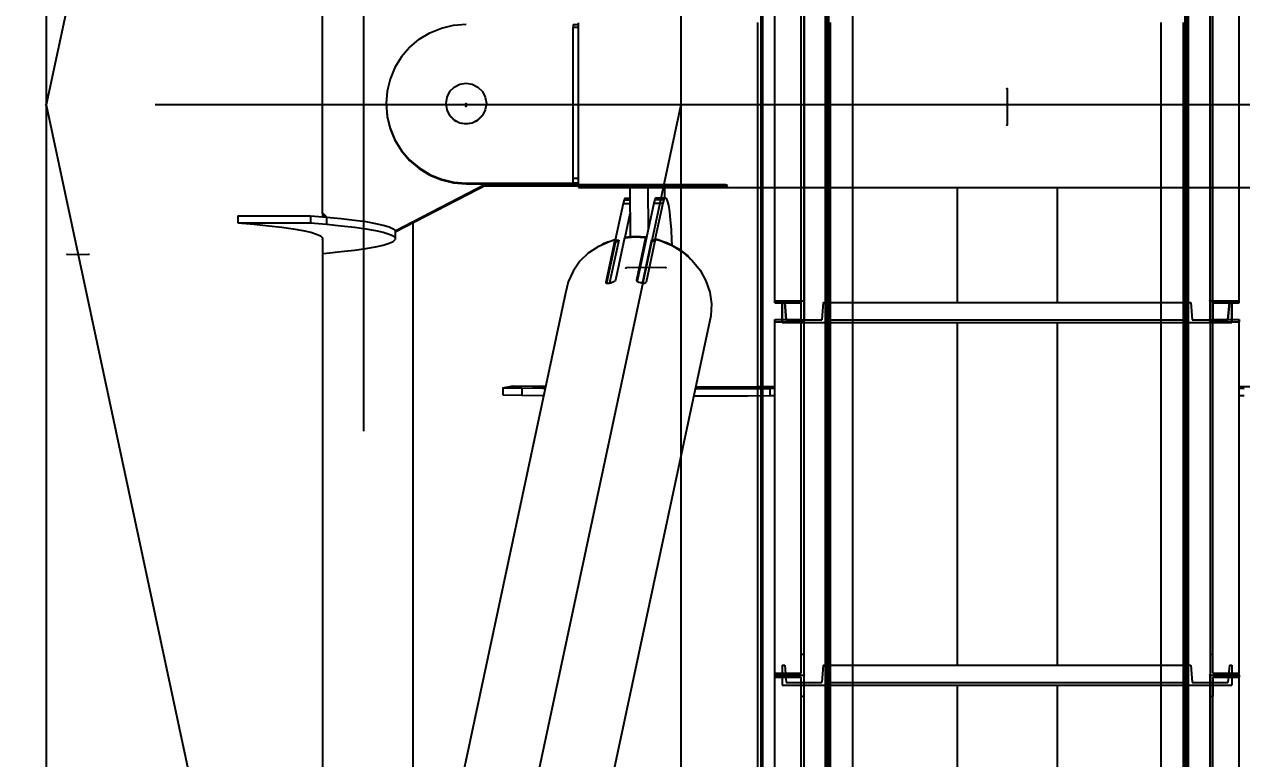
# Model space of a CAD drawing. Header units: millimetres. Extents: x 150209.93 to 150215.05, y 136675.65 to 136679.93.
# Drawn here: x 150213.5073 to 150213.5744, y 136678.2508 to 136678.2913 of the extents above; entities that cross this region are included whole.
import ezdxf

# ---------------------------------------------------------------- set-up
doc = ezdxf.new("R2010")
doc.units = ezdxf.units.MM
doc.header["$LTSCALE"] = 0.25
for name, pattern in [('CENTER', [50.8, 31.75, -6.35, 6.35, -6.35]), ('XKITLINE00', [0]), ('XKITLINE02', [4, 2, -2]), ('XKITLINE03', [6, 3, -1, 1, -1])]:
    doc.linetypes.add(name, pattern=pattern)
doc.styles.add('ROMANS', font='romans.shx')
doc.dimstyles.new('MD300', dxfattribs={"dimtxt": 2.5, "dimasz": 2.5, "dimexe": 1, "dimexo": 1, "dimgap": 0.5, "dimtad": 1, "dimdec": 1, "dimlfac": 50, "dimrnd": 0.5, "dimdsep": 46, "dimtxsty": 'ROMANS', "dimcen": 1, "dimclrd": 146, "dimclre": 146, "dimclrt": 30, "dimadec": 1, "dimazin": 2, "dimtfac": 1, "dimtdec": 1, "dimtmove": 0, "dimatfit": 1, "dimfxl": 1, "dimtolj": 1, "dimtzin": 0, "dimlwd": -1, "dimlwe": -1, "dimarcsym": 0})

# ---------------------------------------------------------------- blocks, each defined once
blk = doc.blocks.new('çatıı')
at = {"color": 8, "linetype": 'CENTER'}
for p, q in [((22900, 14354.32), (22900, 12689.51)), ((22900, 14100.27), (23075, 13280.27)), ((22987.5, 13690.27), (22900, 13280.27)), ((22987.5, 13690.27), (22987.5, 12870.27)), ((23075, 13540.01), (23075, 12732.33)), ((23165, 13284.75), (23165, 13274.76)), ((23430, 13280.28), (22900, 13280.28)), ((23075, 13280.27), (22900, 12460.27)), ((22900, 13280.27), (22987.5, 12870.27)), ((23015.8, 13280.63), (23015.8, 13279.92)), ((22905.8, 13239.04), (22911.78, 13239.08)), ((23070.89, 13235.4), (23059.93, 13235.32))]:
    blk.add_line(p, q, dxfattribs=at)
at = {"color": 116, "linetype": 'XKITLINE02', "true_color": 0x136734}
for p, q in [((23097.15, 12049.63), (23097.15, 13721.24)), ((23097.69, 12049.63), (23097.68, 13721.24)), ((23114.92, 12049.63), (23114.92, 13721.24)), ((23115, 12049.63), (23115, 13721.24)), ((23115, 12049.57), (23115, 13721.24)), ((23115.45, 12049.63), (23115.45, 13721.24)), ((23115.85, 12049.57), (23115.85, 13721.24)), ((23115.85, 12049.57), (23115.85, 13721.24)), ((23122.5, 13257.5), (23122.5, 13721.24)), ((23122.5, 12049.57), (23122.5, 13721.24)), ((23214.13, 12049.6), (23214.13, 13721.24)), ((23214.53, 12049.63), (23214.53, 13721.24)), ((23214.98, 12049.6), (23214.98, 13721.24)), ((23215.07, 12049.63), (23215.06, 13721.24)), ((23101, 13225.71), (23101, 13323.03)), ((23108.2, 13220.46), (23108.2, 13322.44)), ((23109, 13220.46), (23109, 13323.03)), ((23220.98, 13220.46), (23220.98, 13320.28)), ((23221.78, 13220.46), (23221.78, 13322.44)), ((23228.98, 13225.71), (23228.98, 13323.03)), ((23096.3, 13257.5), (23096.3, 13303.02)), ((23116.3, 13257.5), (23116.3, 13303.02)), ((23122.5, 12762.45), (23122.5, 13303.02)), ((23207.48, 12893.93), (23207.48, 13303.02)), ((23213.68, 13257.5), (23213.68, 13303.02)), ((23101, 13226.29), (23109, 13226.29)), ((23108.2, 13123.61), (23108.2, 13226.28)), ((23108.2, 13226.28), (23109, 13226.28)), ((23109, 13123.03), (23109, 13226.28)), ((23220.98, 13226.29), (23228.98, 13226.29)), ((23220.98, 13226.28), (23220.98, 13220.48)), ((23220.98, 13226.28), (23221.78, 13226.28)), ((23220.98, 13226.28), (23220.98, 13128.83)), ((23221.78, 13226.28), (23221.78, 13221.06)), ((23221.78, 13123.61), (23221.78, 13226.28)), ((23101, 13225.71), (23108.2, 13225.71)), ((23103, 13225.78), (23103.68, 13225.78)), ((23103, 13225.78), (23103, 13220.28)), ((23103, 13220.28), (23103, 13225.78)), ((23103.68, 13225.78), (23104.07, 13220.98)), ((23104.07, 13220.98), (23103.68, 13225.78)), ((23114.32, 13225.78), (23113.94, 13220.98)), ((23114.32, 13225.78), (23113.94, 13220.98)), ((23114.32, 13225.78), (23115, 13225.78)), ((23115, 13220.28), (23115, 13225.78)), ((23115, 13225.78), (23122.5, 13225.78)), ((23115, 13225.78), (23115, 13220.28)), ((23115, 13225.78), (23115, 13220.28)), ((23207.48, 13225.78), (23214.98, 13225.78)), ((23214.98, 13220.28), (23214.98, 13225.78)), ((23214.98, 13225.78), (23214.98, 13220.28)), ((23214.98, 13225.78), (23215.66, 13225.78)), ((23214.98, 13225.78), (23214.98, 13220.28)), ((23215.66, 13225.78), (23216.05, 13220.98)), ((23215.66, 13225.78), (23216.05, 13220.98)), ((23221.78, 13225.71), (23228.98, 13225.71)), ((23225.92, 13220.98), (23226.3, 13225.78)), ((23226.3, 13225.78), (23225.92, 13220.98)), ((23226.3, 13225.78), (23226.98, 13225.78)), ((23226.98, 13220.28), (23226.98, 13225.78)), ((23226.98, 13225.78), (23226.98, 13220.28)), ((23101, 13123.03), (23101, 13221.06)), ((23101, 13221.06), (23108.2, 13221.06)), ((23101, 13220.47), (23109, 13220.47)), ((23103, 13220.28), (23115, 13220.28)), ((23104.07, 13220.98), (23113.94, 13220.98)), ((23108.2, 13220.46), (23109, 13220.46)), ((23115, 13220.98), (23214.98, 13220.98)), ((23115, 13220.28), (23122.5, 13220.28)), ((23207.48, 13220.28), (23214.98, 13220.28)), ((23214.98, 13220.28), (23226.98, 13220.28)), ((23216.05, 13220.98), (23225.92, 13220.98)), ((23220.98, 13220.48), (23228.98, 13220.48)), ((23220.98, 13220.48), (23220.98, 13123.03)), ((23220.98, 13220.46), (23221.78, 13220.46)), ((23221.78, 13221.06), (23228.98, 13221.06)), ((23228.98, 13221.06), (23228.98, 13220.48)), ((23228.98, 13123.03), (23228.98, 13221.06)), ((23108.2, 13128.83), (23109, 13128.83)), ((23220.98, 13128.83), (23220.98, 13123.03)), ((23220.98, 13128.83), (23221.78, 13128.83)), ((23103, 13125.78), (23103.68, 13125.78)), ((23103, 13125.78), (23103, 13120.28)), ((23103, 13125.78), (23103, 13120.28)), ((23103.68, 13125.78), (23104.07, 13120.98)), ((23103.68, 13125.78), (23104.07, 13120.98)), ((23114.32, 13125.78), (23113.94, 13120.98)), ((23114.32, 13125.78), (23113.94, 13120.98)), ((23114.32, 13125.78), (23115, 13125.78)), ((23115, 13120.28), (23115, 13125.78)), ((23115, 13125.78), (23122.5, 13125.78)), ((23115, 13125.78), (23115, 13120.28)), ((23115, 13125.78), (23115, 13120.28)), ((23207.48, 13125.78), (23214.98, 13125.78)), ((23214.98, 13120.28), (23214.98, 13125.78)), ((23214.98, 13125.78), (23214.98, 13120.28)), ((23214.98, 13125.78), (23215.66, 13125.78)), ((23214.98, 13125.78), (23214.98, 13120.28)), ((23215.66, 13125.78), (23216.05, 13120.98)), ((23215.66, 13125.78), (23216.05, 13120.98)), ((23226.3, 13125.78), (23225.92, 13120.98)), ((23226.3, 13125.78), (23225.92, 13120.98)), ((23226.3, 13125.78), (23226.98, 13125.78)), ((23226.98, 13125.78), (23226.98, 13120.28)), ((23226.98, 13125.78), (23226.98, 13120.28)), ((23101, 13123.61), (23108.2, 13123.61)), ((23101, 13123.03), (23109, 13123.03)), ((23101, 13025.71), (23101, 13123.03)), ((23101, 13123.03), (23109, 13123.03)), ((23101, 13122.44), (23108.2, 13122.44)), ((23108.2, 13020.46), (23108.2, 13122.44)), ((23109, 13020.46), (23109, 13123.03)), ((23220.98, 13123.03), (23228.98, 13123.03)), ((23220.98, 13117.2), (23220.98, 13123.03)), ((23220.98, 13123.03), (23228.98, 13123.03)), ((23221.78, 13123.61), (23228.98, 13123.61)), ((23221.78, 13122.44), (23221.78, 13117.2)), ((23221.78, 13122.44), (23228.98, 13122.44)), ((23221.78, 13020.46), (23221.78, 13122.44)), ((23228.98, 13123.03), (23228.98, 13122.44)), ((23228.98, 13025.71), (23228.98, 13123.03)), ((23103, 13120.28), (23115, 13120.28)), ((23104.07, 13120.98), (23113.94, 13120.98)), ((23115, 13120.98), (23214.98, 13120.98)), ((23115, 13120.28), (23122.5, 13120.28)), ((23207.48, 13120.28), (23214.98, 13120.28)), ((23214.98, 13120.28), (23226.98, 13120.28)), ((23216.05, 13120.98), (23225.92, 13120.98)), ((23220.98, 13020.46), (23220.98, 13120.98)), ((23108.2, 13117.2), (23109, 13117.2)), ((23220.98, 13117.2), (23221.78, 13117.2))]:
    blk.add_line(p, q, dxfattribs=at)
at = {"color": 1, "linetype": 'XKITLINE03'}
for p, q in [((23109, 13721.24), (23109, 12049.63)), ((23122.5, 12049.57), (23122.5, 13721.24)), ((23214.98, 13721.24), (23214.98, 12049.6)), ((23220.98, 13721.24), (23220.98, 12049.63)), ((23109, 13226.29), (23109, 13323.03)), ((23220.98, 13323.03), (23220.98, 13226.29)), ((23109, 13123.03), (23109, 13220.47)), ((23115, 13220.28), (23214.98, 13220.28)), ((23115, 13220.28), (23115, 13220.28)), ((23214.98, 13220.28), (23214.98, 13220.28)), ((23220.98, 13220.48), (23220.98, 13123.03)), ((23109, 13026.29), (23109, 13123.03)), ((23220.98, 13123.03), (23220.98, 13026.29)), ((23115, 13120.28), (23214.98, 13120.28)), ((23115, 13120.28), (23115, 13120.28)), ((23214.98, 13120.28), (23214.98, 13120.28))]:
    blk.add_line(p, q, dxfattribs=at)
at = {"color": 8, "linetype": 'XKITLINE00'}
for p, q in [((22976.2, 13250.37), (22976.2, 13310.34)), ((23002.86, 13298.37), (23005.81, 13300.17)), ((23005.81, 13300.17), (23009, 13301.49)), ((23009, 13301.49), (23012.35, 13302.29)), ((23012.35, 13302.29), (23015.8, 13302.56)), ((23045.3, 13302.44), (23046.8, 13302.44)), ((23045.3, 13302.44), (23045.3, 13301.7)), ((23045.3, 13301.7), (23046.8, 13301.7)), ((23045.3, 13296.32), (23045.3, 13301.7)), ((23046.8, 13298.88), (23046.8, 13302.9)), ((23000.24, 13296.14), (23002.86, 13298.37)), ((23046.8, 13282.08), (23046.8, 13298.88)), ((22998, 13293.52), (22996.19, 13290.59)), ((23000.24, 13296.14), (22998, 13293.52)), ((23045.3, 13266.88), (23045.3, 13296.32)), ((22996.19, 13290.59), (22994.87, 13287.41)), ((22994.87, 13287.41), (22994.07, 13284.06)), ((22994.07, 13284.06), (22993.8, 13280.63)), ((23011.26, 13283.97), (23010.47, 13282.42)), ((23011.26, 13283.97), (23012.5, 13285.21)), ((23012.5, 13285.21), (23014.06, 13286)), ((23014.06, 13286), (23015.8, 13286.28)), ((23015.8, 13286.28), (23017.53, 13286)), ((23017.53, 13286), (23019.09, 13285.21)), ((23019.09, 13285.21), (23020.33, 13283.97)), ((23020.33, 13283.97), (23021.12, 13282.42)), ((22993.8, 13280.63), (22994.07, 13277.2)), ((22993.8, 13280.47), (22994.07, 13277.04)), ((23010.47, 13282.42), (23010.2, 13280.69)), ((23010.2, 13280.69), (23010.47, 13278.97)), ((23010.2, 13280.63), (23010.47, 13278.9)), ((23021.12, 13282.42), (23021.4, 13280.69)), ((23021.4, 13280.69), (23021.12, 13278.97)), ((23021.4, 13280.63), (23021.12, 13278.9)), ((23046.8, 13261.45), (23046.8, 13282.08)), ((22994.07, 13277.2), (22994.87, 13273.85)), ((22994.07, 13277.04), (22994.87, 13273.69)), ((23010.47, 13278.97), (23011.26, 13277.41)), ((23010.47, 13278.9), (23011.26, 13277.35)), ((23011.26, 13277.41), (23012.5, 13276.18)), ((23011.26, 13277.35), (23012.5, 13276.11)), ((23019.09, 13276.18), (23020.33, 13277.41)), ((23019.09, 13276.11), (23020.33, 13277.35)), ((23021.12, 13278.97), (23020.33, 13277.41)), ((23021.12, 13278.9), (23020.33, 13277.35)), ((22994.87, 13273.85), (22996.19, 13270.67)), ((22994.87, 13273.69), (22996.19, 13270.52)), ((23012.5, 13276.18), (23014.06, 13275.38)), ((23012.5, 13276.11), (23014.06, 13275.32)), ((23014.06, 13275.38), (23015.8, 13275.11)), ((23014.06, 13275.32), (23015.8, 13275.05)), ((23015.8, 13275.11), (23017.53, 13275.38)), ((23015.8, 13275.05), (23017.53, 13275.32)), ((23015.8, 13275.11), (23015.8, 13275.05)), ((23017.53, 13275.38), (23019.09, 13276.18)), ((23017.53, 13275.32), (23019.09, 13276.11)), ((22996.19, 13270.67), (22998, 13267.74)), ((22996.19, 13270.52), (22998, 13267.58)), ((22998, 13267.74), (23000.24, 13265.12)), ((22998, 13267.58), (23000.24, 13264.96)), ((23045.3, 13258.83), (23045.3, 13266.88)), ((23000.24, 13265.12), (23002.86, 13262.89)), ((23000.24, 13264.96), (23002.86, 13262.73)), ((23002.86, 13262.89), (23005.81, 13261.09)), ((23002.86, 13262.73), (23005.81, 13260.93)), ((23005.81, 13261.09), (23009, 13259.77)), ((23005.81, 13260.93), (23009, 13259.61)), ((23009, 13259.77), (23012.35, 13258.97)), ((23045.3, 13260.12), (23046.8, 13260.12)), ((23046.8, 13258.37), (23046.8, 13261.45)), ((22996.23, 13245.56), (23021.25, 13258.54)), ((22996.23, 13245.24), (23021.86, 13258.54)), ((23009, 13259.61), (23012.35, 13258.81)), ((23012.35, 13258.97), (23012.35, 13258.81)), ((23012.35, 13258.97), (23015.8, 13258.7)), ((23012.35, 13258.81), (23015.8, 13258.54)), ((23015.8, 13258.7), (23015.8, 13258.54)), ((23015.8, 13258.7), (23046.8, 13258.7)), ((23015.8, 13258.54), (23046.8, 13258.54)), ((23020.8, 13257.99), (23045.3, 13257.99)), ((23021.1, 13258.15), (23045.3, 13258.15)), ((23045.3, 13258.83), (23046.8, 13258.83)), ((23045.3, 13257.93), (23045.3, 13258.53)), ((23045.3, 13258.31), (23046.8, 13258.31)), ((23045.3, 13258.12), (23046.8, 13258.12)), ((23045.3, 13257.93), (23046.8, 13257.93)), ((23046.8, 13258.37), (23086.8, 13258.37)), ((23046.8, 13258.37), (23046.8, 13257.89)), ((23046.8, 13258.37), (23046.8, 13258.31)), ((23046.8, 13257.89), (23086.8, 13257.89)), ((23046.8, 13257.89), (23046.8, 13257.5)), ((23046.8, 13257.5), (23283.2, 13257.5)), ((23060.93, 13257.5), (23061.04, 13243.99)), ((23065.9, 13257.5), (23066, 13245.8)), ((23070.53, 13257.5), (23070.55, 13254.67)), ((23086.8, 13258.37), (23087.11, 13258.36)), ((23086.8, 13258.37), (23086.8, 13257.89)), ((23086.8, 13257.89), (23087.11, 13257.9)), ((23087.11, 13258.36), (23087.11, 13257.9)), ((23087.11, 13258.36), (23087.39, 13258.31)), ((23087.11, 13257.9), (23087.39, 13257.92)), ((23087.39, 13258.31), (23087.63, 13258.24)), ((23087.39, 13257.92), (23087.63, 13257.96)), ((23087.63, 13258.24), (23087.8, 13258.15)), ((23087.63, 13257.96), (23087.8, 13258)), ((23087.8, 13258.15), (23087.88, 13258.1)), ((23087.8, 13258), (23087.88, 13258.05)), ((23087.88, 13258.1), (23087.88, 13258.05)), ((23151.2, 13257.5), (23151.2, 13225.78)), ((23178.8, 13257.5), (23178.8, 13225.78)), ((23059.11, 13253.08), (23056.95, 13242.97)), ((23059.4, 13254.12), (23059.11, 13253.08)), ((23059.11, 13253.08), (23060.96, 13253.09)), ((23059.71, 13254.59), (23059.4, 13254.12)), ((23059.4, 13254.12), (23060.95, 13254.13)), ((23059.71, 13254.59), (23060.95, 13254.6)), ((23067.57, 13253.14), (23062.98, 13231.66)), ((23067.86, 13254.18), (23067.57, 13253.14)), ((23067.57, 13253.14), (23070.06, 13253.15)), ((23068.17, 13254.65), (23067.86, 13254.18)), ((23067.86, 13254.18), (23070.35, 13254.2)), ((23070.06, 13253.15), (23067.9, 13243.04)), ((23068.17, 13254.65), (23070.66, 13254.67)), ((23070.35, 13254.2), (23070.06, 13253.15)), ((23070.66, 13254.67), (23070.35, 13254.2)), ((23070.66, 13254.67), (23070.97, 13254.56)), ((23070.97, 13254.56), (23071.29, 13253.86)), ((23071.29, 13253.86), (23071.59, 13252.6)), ((22952.88, 13249.72), (22952.88, 13247.72)), ((22952.88, 13249.72), (22972.88, 13249.72)), ((22972.88, 13249.72), (22972.88, 13247.72)), ((22972.88, 13249.72), (22977.34, 13249.35)), ((22976.2, 13250.53), (22977.38, 13249.35)), ((22976.2, 13250.37), (22976.2, 13249.44)), ((22976.2, 13250.21), (22977.03, 13249.38)), ((23060.99, 13250.25), (23059.58, 13243.68)), ((23071.59, 13252.6), (23071.87, 13250.83)), ((23071.87, 13250.83), (23072.12, 13248.58)), ((22952.88, 13247.72), (22957.34, 13247.36)), ((22952.88, 13247.72), (22972.88, 13247.72)), ((22957.34, 13247.36), (22961.4, 13246.96)), ((22961.4, 13246.96), (22965.01, 13246.54)), ((22965.01, 13246.54), (22968.16, 13246.09)), ((22972.88, 13247.72), (22977.34, 13247.36)), ((22977.34, 13249.35), (22977.34, 13247.36)), ((22977.34, 13249.35), (22981.4, 13248.95)), ((22977.34, 13247.36), (22981.4, 13246.96)), ((22981.4, 13248.95), (22985.01, 13248.53)), ((22981.4, 13246.96), (22985.01, 13246.54)), ((22985.01, 13248.53), (22988.16, 13248.09)), ((22985.01, 13246.54), (22988.16, 13246.09)), ((22988.16, 13248.09), (22990.81, 13247.62)), ((22990.81, 13247.62), (22992.96, 13247.14)), ((22992.96, 13247.14), (22994.59, 13246.65)), ((22994.59, 13246.65), (22995.68, 13246.15)), ((23001.09, 13247.76), (23001.09, 12935.63)), ((23072.12, 13248.58), (23072.33, 13245.93)), ((22968.16, 13246.09), (22970.81, 13245.63)), ((22970.81, 13245.63), (22972.96, 13245.15)), ((22972.96, 13245.15), (22974.59, 13244.65)), ((22974.59, 13244.65), (22975.68, 13244.15)), ((22975.68, 13244.15), (22976.23, 13243.64)), ((22976.2, 13243.67), (22976.2, 12689.51)), ((22976.2, 13243.11), (22976.23, 13243.14)), ((22976.23, 13243.64), (22976.23, 13243.14)), ((22988.16, 13246.09), (22990.81, 13245.63)), ((22990.81, 13245.63), (22992.96, 13245.15)), ((22992.96, 13245.15), (22994.59, 13244.65)), ((22994.59, 13244.65), (22995.68, 13244.15)), ((22995.68, 13246.15), (22996.23, 13245.64)), ((22995.68, 13244.15), (22996.23, 13243.64)), ((22995.68, 13242.63), (22996.23, 13243.14)), ((22996.23, 13245.64), (22996.23, 13243.64)), ((22996.23, 13243.64), (22996.23, 13243.14)), ((23056.84, 13243.09), (23054.33, 13231.33)), ((23057.91, 13242.97), (23055.4, 13231.22)), ((23055.52, 13242.75), (23056.84, 13243.09)), ((23055.78, 13242.82), (23056.99, 13243.27)), ((23056.84, 13243.09), (23056.88, 13242.19)), ((23056.99, 13243.27), (23056.86, 13242.68)), ((23056.95, 13242.97), (23057.91, 13242.97)), ((23056.95, 13242.97), (23056.97, 13242.45)), ((23056.97, 13242.45), (23057.91, 13242.97)), ((23059.5, 13243.67), (23056.99, 13231.91)), ((23056.99, 13243.27), (23056.99, 13243.17)), ((23059.5, 13243.67), (23062.38, 13243.92)), ((23059.65, 13243.84), (23059.62, 13243.68)), ((23059.65, 13243.84), (23061.08, 13243.99)), ((23061.08, 13243.99), (23061.04, 13243.81)), ((23061.08, 13243.99), (23062.53, 13244.05)), ((23062.38, 13243.92), (23065.28, 13243.71)), ((23062.53, 13244.05), (23063.98, 13244.01)), ((23065.28, 13243.71), (23062.77, 13231.95)), ((23063.98, 13244.01), (23063.93, 13243.81)), ((23063.98, 13244.01), (23065.42, 13243.88)), ((23066.94, 13243.04), (23064.43, 13231.28)), ((23065.28, 13243.71), (23065.32, 13242.84)), ((23065.42, 13243.88), (23065.3, 13243.29)), ((23065.3, 13243.29), (23065.33, 13242.64)), ((23065.42, 13243.88), (23065.45, 13243.23)), ((23067.99, 13243.17), (23065.48, 13231.41)), ((23066.94, 13243.04), (23067.9, 13243.04)), ((23066.94, 13243.04), (23067.86, 13242.56)), ((23067.9, 13243.04), (23067.91, 13242.78)), ((23067.99, 13243.17), (23069.34, 13242.85)), ((23068.14, 13243.35), (23068.09, 13243.14)), ((23068.14, 13243.35), (23071.33, 13242.23)), ((23072.33, 13245.93), (23072.5, 13242.96)), ((23072.5, 13242.96), (23072.55, 13241.58)), ((22977.34, 13239.42), (22981.4, 13239.82)), ((22981.4, 13239.82), (22985.01, 13240.24)), ((22985.01, 13240.24), (22988.16, 13240.69)), ((22988.16, 13240.69), (22990.81, 13241.15)), ((22990.81, 13241.15), (22992.96, 13241.63)), ((22992.96, 13241.63), (22994.59, 13242.13)), ((22994.59, 13242.13), (22995.68, 13242.63)), ((23049.59, 13239.47), (23052.39, 13241.35)), ((23052.39, 13241.35), (23055.52, 13242.75)), ((23053.24, 13241.73), (23053.9, 13242.12)), ((23053.9, 13242.12), (23053.88, 13242.02)), ((23053.9, 13242.12), (23055.11, 13242.57)), ((23056.88, 13242.19), (23054.52, 13231.13)), ((23056.97, 13242.45), (23054.55, 13231.12)), ((23056.86, 13242.68), (23056.89, 13242.07)), ((23065.32, 13242.84), (23062.94, 13231.69)), ((23069.34, 13242.85), (23072.6, 13241.49)), ((23071.33, 13242.23), (23071.29, 13242.04)), ((23071.33, 13242.23), (23074.29, 13240.64)), ((23072.6, 13241.49), (23075.57, 13239.64)), ((23074.29, 13240.64), (23076.93, 13238.62)), ((23075.57, 13239.64), (23078.17, 13237.36)), ((22976.2, 13239.33), (22977.34, 13239.42)), ((23047.21, 13237.15), (23045.31, 13234.47)), ((23047.21, 13237.15), (23049.59, 13239.47)), ((23076.93, 13238.62), (23077.82, 13237.67)), ((23078.17, 13237.36), (23080.32, 13234.71)), ((23078.57, 13236.87), (23079.18, 13236.22)), ((23079.18, 13236.22), (23079.54, 13235.67)), ((23045.31, 13234.47), (23043.96, 13231.51)), ((23080.32, 13234.71), (23081.95, 13231.77)), ((23043.96, 13231.51), (23043.2, 13228.36)), ((23054.33, 13231.33), (23054.38, 13231.21)), ((23054.38, 13231.21), (23054.52, 13231.13)), ((23054.52, 13231.13), (23054.75, 13231.09)), ((23054.75, 13231.09), (23055.04, 13231.09)), ((23055.04, 13231.09), (23055.38, 13231.14)), ((23055.23, 13231.12), (23055.4, 13231.22)), ((23055.38, 13231.14), (23055.74, 13231.24)), ((23055.4, 13231.22), (23055.66, 13231.22)), ((23055.74, 13231.24), (23056.09, 13231.37)), ((23056.09, 13231.37), (23056.29, 13231.46)), ((23056.29, 13231.46), (23056.42, 13231.5)), ((23056.42, 13231.5), (23056.69, 13231.63)), ((23056.69, 13231.63), (23056.89, 13231.77)), ((23056.99, 13231.91), (23056.89, 13231.77)), ((23062.77, 13231.95), (23062.82, 13231.81)), ((23062.82, 13231.81), (23062.96, 13231.67)), ((23062.96, 13231.67), (23063.19, 13231.54)), ((23063.19, 13231.54), (23063.31, 13231.51)), ((23063.31, 13231.51), (23063.49, 13231.42)), ((23063.49, 13231.42), (23063.84, 13231.29)), ((23063.84, 13231.29), (23064.2, 13231.2)), ((23063.91, 13231.27), (23064.43, 13231.28)), ((23064.2, 13231.2), (23064.57, 13231.16)), ((23064.43, 13231.28), (23064.66, 13231.16)), ((23064.57, 13231.16), (23064.9, 13231.16)), ((23064.9, 13231.16), (23065.18, 13231.2)), ((23065.18, 13231.2), (23065.38, 13231.29)), ((23065.48, 13231.41), (23065.38, 13231.29)), ((23081.95, 13231.77), (23083, 13228.63)), ((23043.2, 13228.36), (23001.09, 13031.03)), ((23083, 13228.63), (23083.46, 13225.39)), ((23083.46, 13225.39), (23083.31, 13222.14)), ((23083.31, 13222.14), (23010.62, 12881.57)), ((23151.2, 13220.28), (23151.2, 13125.78)), ((23178.8, 13220.28), (23178.8, 13125.78)), ((23025.92, 13202.3), (23028.84, 13202.82)), ((23028.84, 13202.82), (23034.16, 13202.75)), ((23034.16, 13202.75), (23037.73, 13202.72)), ((23096.39, 13202.6), (23101, 13202.63)), ((23228.98, 13202.63), (23233.6, 13202.6)), ((23025.92, 13202.3), (23031.23, 13202.23)), ((23025.92, 13202.3), (23025.92, 13200.3)), ((23025.92, 13200.3), (23031.23, 13200.23)), ((23031.23, 13202.23), (23036.85, 13202.18)), ((23031.23, 13202.23), (23031.23, 13200.23)), ((23031.23, 13200.23), (23036.85, 13200.18)), ((23036.85, 13202.18), (23037.61, 13202.17)), ((23036.85, 13200.18), (23037.18, 13200.18)), ((23078.59, 13200.04), (23080.78, 13200.04)), ((23079.02, 13202.04), (23080.78, 13202.04)), ((23079.13, 13202.55), (23083.71, 13202.56)), ((23080.78, 13202.04), (23087.18, 13202.06)), ((23080.78, 13200.04), (23087.18, 13200.06)), ((23083.71, 13202.56), (23090.11, 13202.57)), ((23087.18, 13202.06), (23093.47, 13202.08)), ((23087.18, 13200.06), (23093.47, 13200.08)), ((23090.11, 13202.57), (23096.39, 13202.6)), ((23093.47, 13202.08), (23099.6, 13202.12)), ((23093.47, 13200.08), (23099.6, 13200.12)), ((23099.6, 13202.12), (23101, 13202.13)), ((23099.6, 13202.12), (23099.6, 13200.12)), ((23099.6, 13200.12), (23101, 13200.13)), ((23228.98, 13202.13), (23230.39, 13202.12)), ((23228.98, 13200.13), (23230.39, 13200.12)), ((23151.2, 13120.28), (23151.2, 13025.78)), ((23178.8, 13120.28), (23178.8, 13025.78))]:
    blk.add_line(p, q, dxfattribs=at)
at = {"color": 7, "linetype": 'XKITLINE00'}
for p, q in [((23096.3, 12806.07), (23096.3, 13257.5)), ((23116.3, 12837.02), (23116.3, 13257.5)), ((23122.5, 12846.61), (23122.5, 13257.5)), ((23207.48, 12978.09), (23207.48, 13257.5)), ((23213.68, 12987.68), (23213.68, 13257.5)), ((23122.5, 13225.78), (23207.48, 13225.78)), ((23122.5, 13220.28), (23207.48, 13220.28)), ((23122.5, 13125.78), (23207.48, 13125.78)), ((23122.5, 13120.28), (23207.48, 13120.28))]:
    blk.add_line(p, q, dxfattribs=at)
at = {"color": 8, "linetype": 'XKITLINE00'}
for centre in [(23165, 13284.75), (22900, 13280.28), (22900, 13280.27), (22900, 13280.27), (23015.8, 13280.63), (23015.8, 13279.92), (23075, 13280.27), (23075, 13280.27), (23165, 13274.76), (22905.8, 13239.04), (22911.78, 13239.08), (23059.93, 13235.32), (23070.89, 13235.4)]:
    blk.add_circle(centre, 0.05, dxfattribs=at)
at = {"color": 1, "linetype": 'XKITLINE00'}
for centre in [(23109, 13226.29), (23220.98, 13226.29), (23109, 13220.47), (23115, 13220.28), (23115, 13220.28), (23214.98, 13220.28), (23214.98, 13220.28), (23220.98, 13220.48), (23109, 13123.03), (23109, 13123.03), (23220.98, 13123.03), (23220.98, 13123.03), (23115, 13120.28), (23115, 13120.28), (23214.98, 13120.28), (23214.98, 13120.28)]:
    blk.add_circle(centre, 0.05, dxfattribs=at)
blk = doc.blocks.new('*D6')
at = {"color": 146, "transparency": 16777216}
for p, q in [((150212.86359, 136678.626031), (150213.527899, 136678.624802)), ((150212.83196, 136677.744973), (150212.83174, 136677.626088)), ((150213.556269, 136677.743633), (150213.556049, 136677.624748))]:
    blk.add_line(p, q, dxfattribs=at)
for points in [[(150212.863599, 136678.631031), (150212.86358, 136678.621031), (150212.83359, 136678.626086)], [(150213.527908, 136678.629802), (150213.527889, 136678.619802), (150213.557899, 136678.624747)]]:
    blk.add_solid(points, dxfattribs=at)
at = {"layer": 'DEFPOINTS', "color": 0, "transparency": 16777216}
for p in [(150212.83381, 136678.744971), (150213.558118, 136678.743631), (150213.557899, 136678.624747)]:
    blk.add_point(p, dxfattribs=at)
at = {"color": 30, "transparency": 16777216, "insert": (150213.19579, 136678.650416), "char_height": 0.03, "attachment_point": 5, "rotation": 359.89403, "style": 'ROMANS'}
blk.add_mtext('\\A1;36', dxfattribs=at)

msp = doc.modelspace()

# ---------------------------------------------------------------- block references
at = {"xscale": 0.0002000170049888334, "yscale": 0.0002000170049888334, "zscale": 0.0002000170049888334}
msp.add_blockref('çatıı', (150208.928067, 136675.630592), dxfattribs=at)

# ---------------------------------------------------------------- dimensions: what is measured, and where the dimension line sits
dim = msp.add_aligned_dim(p1=(150212.83381, 136678.744971), p2=(150213.558118, 136678.743631), distance=-0.118885, dimstyle='MD300', override={"dimtxt": 0.03, "dimasz": 0.03, "dimgap": 0.01})
dim.commit()
dim.dimension.update_dxf_attribs({"geometry": '*D6', "text_midpoint": (150213.19579, 136678.650416)})

doc.saveas('drawing.dxf')
